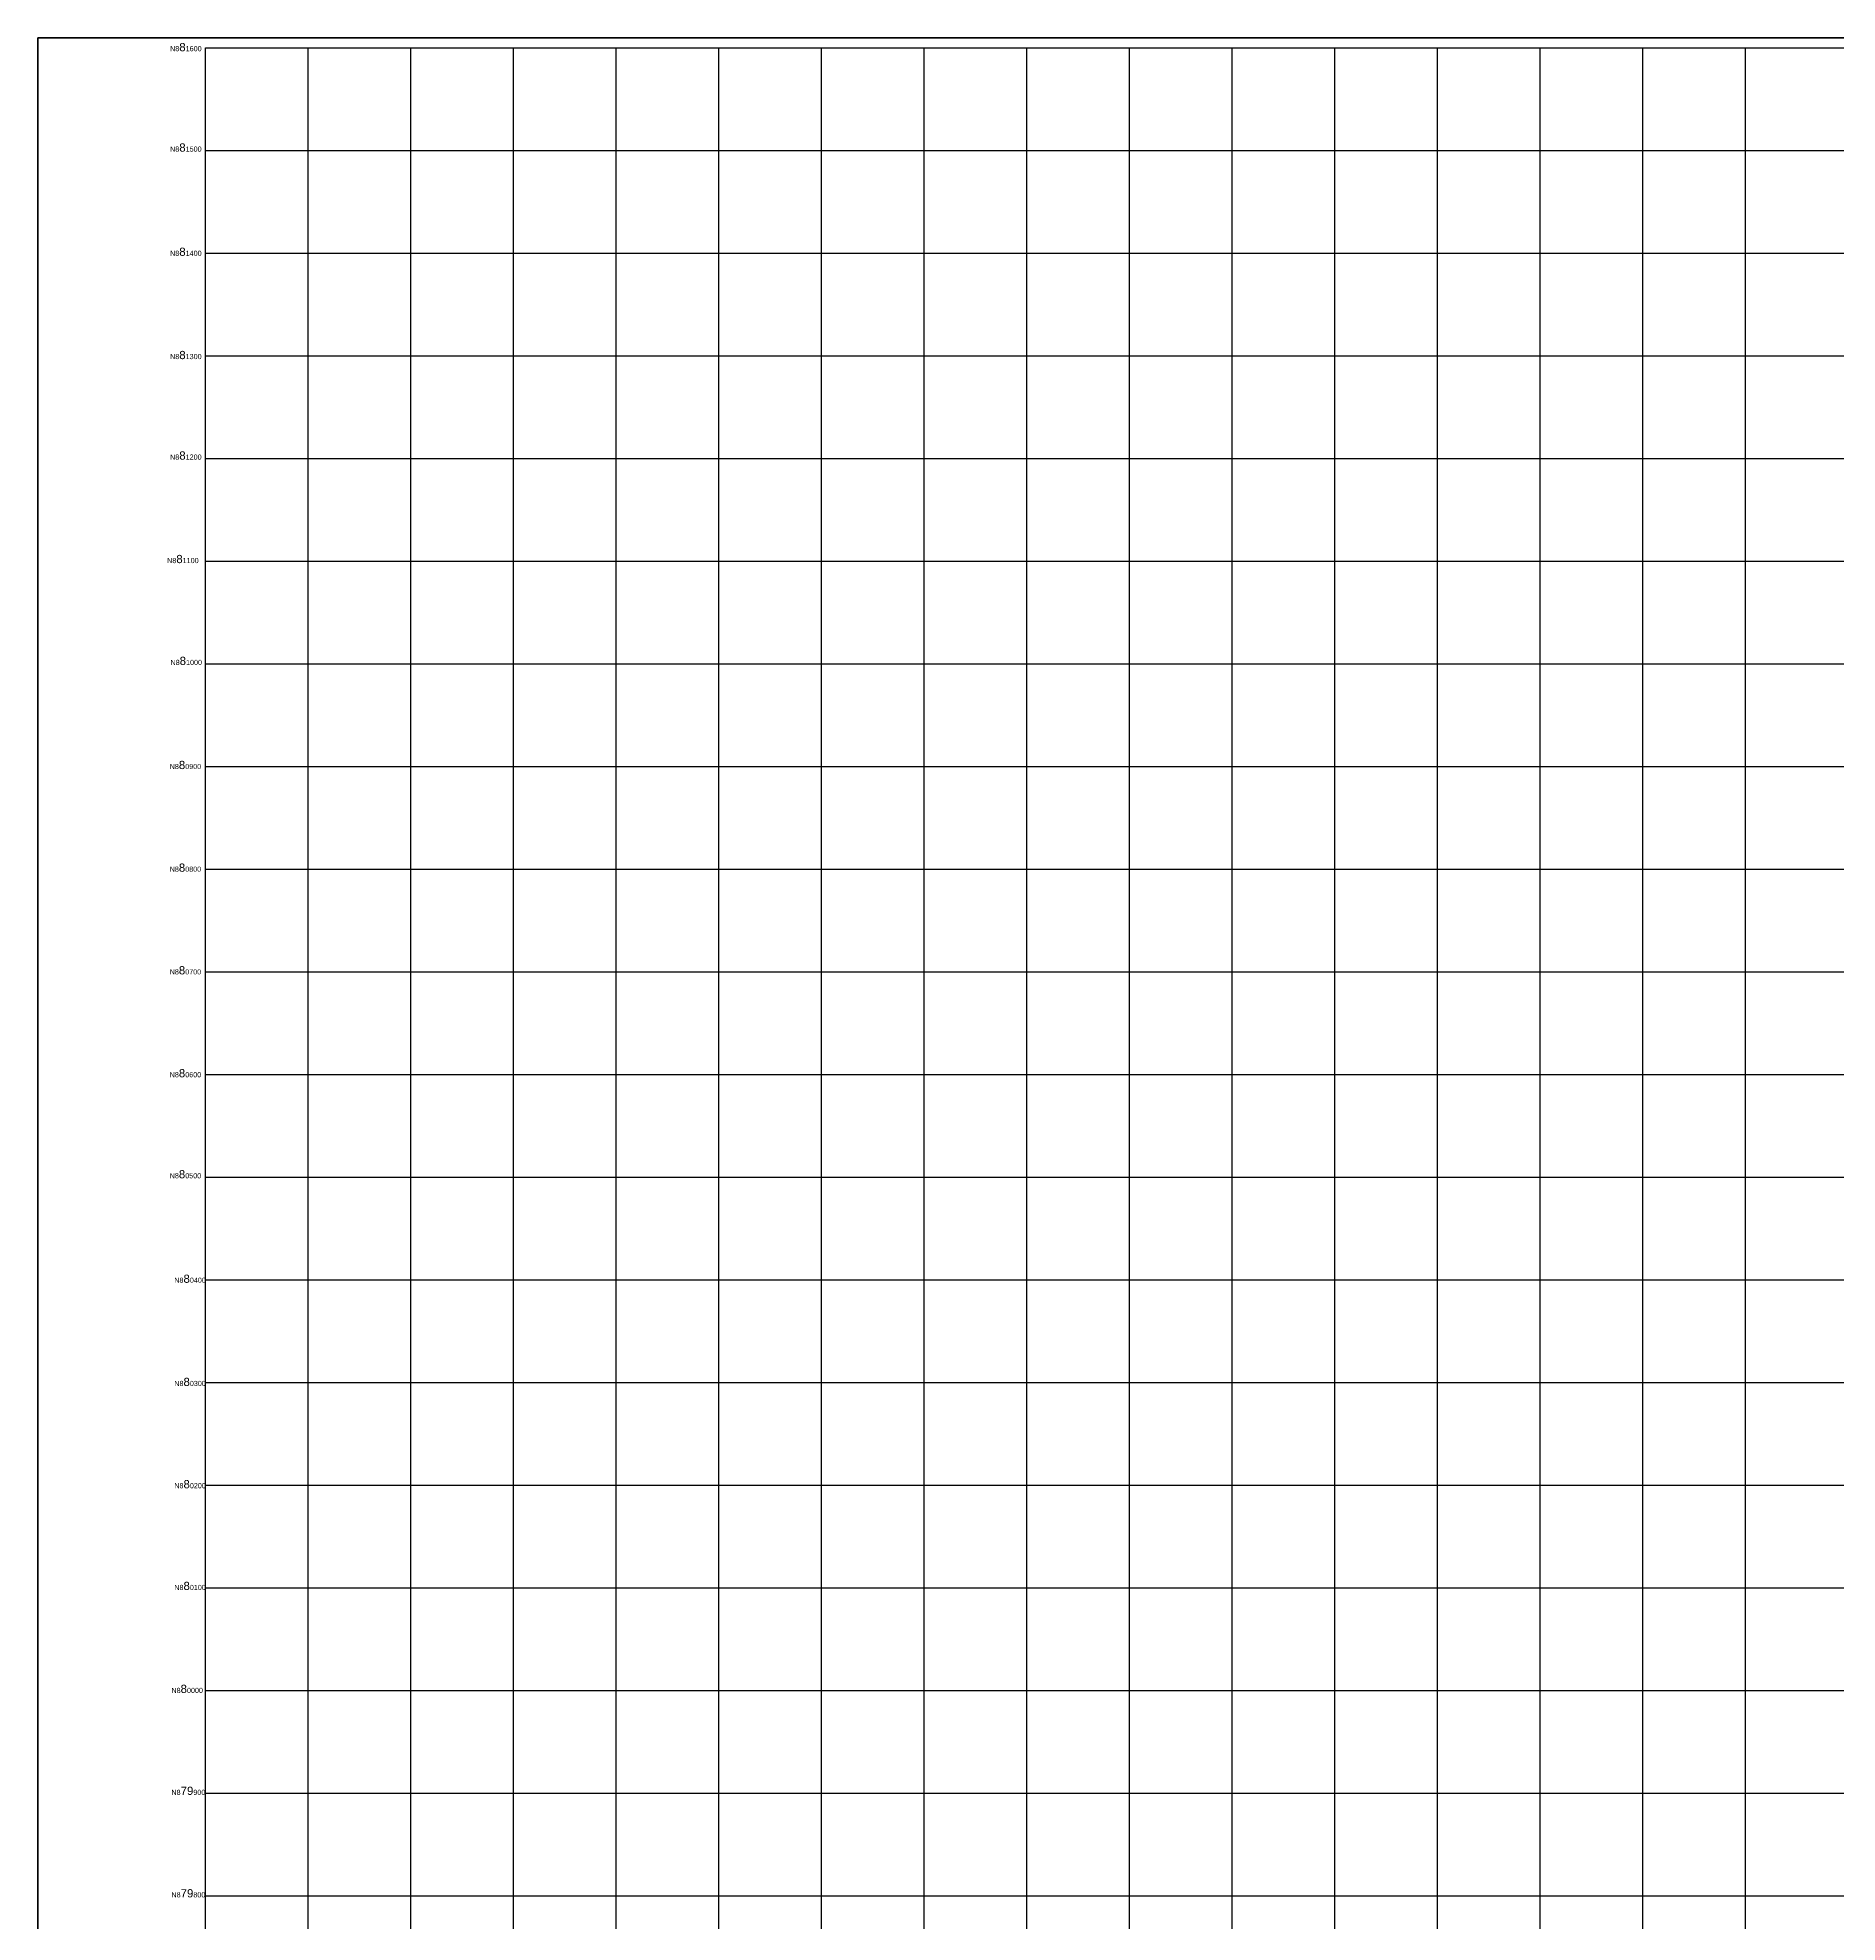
# Model space of a CAD drawing. Header units: millimetres. Extents: x 464536 to 476893, y 870501 to 881610.
# Drawn here: x 464536 to 466289, y 879774 to 881610 of the extents above; entities that cross this region are included whole.
import ezdxf

# ---------------------------------------------------------------- set-up
doc = ezdxf.new("R2010")
doc.units = ezdxf.units.MM
doc.layers.add('Grid1', color=7, linetype='Continuous')
doc.layers.add('Lay out', color=7, linetype='Continuous', lineweight=70)

msp = doc.modelspace()

# ---------------------------------------------------------------- linework, layer by layer
at = {"layer": 'Grid1'}
for p, q in [((464700, 881600), (472600, 881600)), ((464700, 870600), (464700, 881600)), ((464700, 870600), (464700, 881600)), ((464800, 870600), (464800, 881600)), ((464900, 870600), (464900, 881600)), ((465000, 870600), (465000, 881600)), ((465100, 870600), (465100, 881600)), ((465200, 870600), (465200, 881600)), ((465300, 870600), (465300, 881600)), ((465400, 870600), (465400, 881600)), ((465500, 870600), (465500, 881600)), ((465600, 870600), (465600, 881600)), ((465700, 870600), (465700, 881600)), ((465700, 870600), (465700, 881600)), ((465800, 870600), (465800, 881600)), ((465900, 870600), (465900, 881600)), ((466000, 870600), (466000, 881600)), ((466100, 870600), (466100, 881600)), ((466200, 870600), (466200, 881600)), ((464700, 881500), (472600, 881500)), ((464700, 881400), (472600, 881400)), ((464700, 881300), (472600, 881300)), ((464700, 881200), (472600, 881200)), ((464700, 881100), (472600, 881100)), ((464700, 881000), (472600, 881000)), ((464700, 880900), (472600, 880900)), ((464700, 880800), (472600, 880800)), ((464700, 880700), (472600, 880700)), ((464700, 880600), (472600, 880600)), ((464700, 880500), (472600, 880500)), ((464700, 880400), (472600, 880400)), ((464700, 880300), (472600, 880300)), ((464700, 880200), (472600, 880200)), ((464700, 880100), (472600, 880100)), ((464700, 880000), (472600, 880000)), ((464700, 879900), (472600, 879900)), ((464700, 879800), (472600, 879800))]:
    msp.add_line(p, q, dxfattribs=at)
at = {"layer": 'Lay out'}
msp.add_lwpolyline([(464536.4, 881609.9), (476892.8, 881609.9), (476892.8, 870501.3), (464536.4, 870501.3)], close=True, dxfattribs=at)

# ---------------------------------------------------------------- texts
at = {"layer": 'Grid1', "char_height": 5, "width": 7899.308, "attachment_point": 1}
for s, insert in [('{\\fArial|b0|i0|c0|p34;\\C7;N8\\H1.6x;8\\H0.625x;1600}', (464665.4, 881604.7)), ('{\\fArial|b0|i0|c0|p34;\\C7;N8\\H1.6x;8\\H0.625x;1500}', (464665.4, 881506.9)), ('{\\fArial|b0|i0|c0|p34;\\C7;N8\\H1.6x;8\\H0.625x;1400}', (464665.4, 881405.4)), ('{\\fArial|b0|i0|c0|p34;\\C7;N8\\H1.6x;8\\H0.625x;1300}', (464665.4, 881304.8)), ('{\\fArial|b0|i0|c0|p34;\\C7;N8\\H1.6x;8\\H0.625x;1200}', (464665.4, 881206.9)), ('{\\fArial|b0|i0|c0|p34;\\C7;N8\\H1.6x;8\\H0.625x;1100}', (464662.5, 881106.1)), ('{\\fArial|b0|i0|c0|p34;\\C7;N8\\H1.6x;8\\H0.625x;1000}', (464665.8, 881006.9)), ('{\\fArial|b0|i0|c0|p34;\\C7;N8\\H1.6x;8\\H0.625x;0900}', (464665, 880905.5)), ('{\\fArial|b0|i0|c0|p34;\\C7;N8\\H1.6x;8\\H0.625x;0800}', (464665, 880805.5)), ('{\\fArial|b0|i0|c0|p34;\\C7;N8\\H1.6x;8\\H0.625x;0700}', (464665, 880705.5)), ('{\\fArial|b0|i0|c0|p34;\\C7;N8\\H1.6x;8\\H0.625x;0600}', (464665, 880605.3)), ('{\\fArial|b0|i0|c0|p34;\\C7;N8\\H1.6x;8\\H0.625x;0500}', (464665, 880506.9)), ('{\\fArial|b0|i0|c0|p34;\\C7;N8\\H1.6x;8\\H0.625x;0400}', (464669.5, 880405.1)), ('{\\fArial|b0|i0|c0|p34;\\C7;N8\\H1.6x;8\\H0.625x;0300}', (464669.5, 880304.6)), ('{\\fArial|b0|i0|c0|p34;\\C7;N8\\H1.6x;8\\H0.625x;0200}', (464669.5, 880205)), ('{\\fArial|b0|i0|c0|p34;\\C7;N8\\H1.6x;8\\H0.625x;0100}', (464669.5, 880105.9)), ('{\\fArial|b0|i0|c0|p34;\\C7;N8\\H1.6x;8\\H0.625x;0000}', (464666.7, 880005.6)), ('{\\fArial|b0|i0|c0|p34;\\C7;N8\\H1.6x;79\\H0.625x;900}', (464666.7, 879906.3)), ('{\\fArial|b0|i0|c0|p34;\\C7;N8\\H1.6x;79\\H0.625x;800}', (464666.7, 879806.5))]:
    msp.add_mtext(s, dxfattribs=dict(at, insert=insert))

doc.saveas('drawing.dxf')
